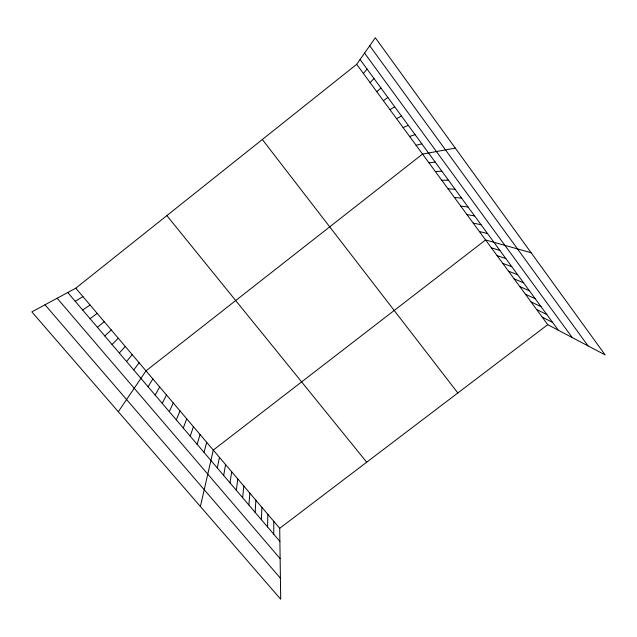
<?xml version="1.0" encoding="UTF-8"?>
<svg xmlns="http://www.w3.org/2000/svg" width="637" height="637" viewBox="0 0 637 637"><rect width="100%" height="100%" fill="white"/><g stroke="black" fill="none" stroke-linecap="round" stroke-linejoin="round"><path stroke-width="0.96" d="M273.743 534.188L273.783 521.321M267.572 526.95L267.835 514.322M261.377 519.681L261.871 507.299M255.158 512.387L255.875 500.244M248.908 505.053L249.863 493.157M242.641 497.696L243.828 486.055M236.343 490.315L237.76 478.913M230.021 482.894L231.677 471.746M223.675 475.449L225.57 464.556M217.305 467.972L219.439 457.334M200.384 506.495L213.276 450.088L485.577 239.958L531.099 252.714M204.047 452.413L206.675 442.317M197.151 444.331L200.05 434.514M190.232 436.21L193.393 426.671M183.281 428.056L186.713 418.804M176.298 419.863L180 410.897M169.291 411.637L173.256 402.958M162.244 403.372L166.488 394.988M155.165 395.075L159.688 386.985M148.063 386.739L152.856 378.943M118.315 411.717L146 370.869L422.546 154.074L455.312 148.126M356.68 64.321L375.336 37.766L605.15 354.905L547.748 324.663L356.68 64.321L75.779 288.187L31.85 311.883L280.702 599.234L279.707 528.296L75.779 288.187M133.754 369.954L139.113 362.764M126.556 361.498L132.201 354.618M363.393 73.478L367.055 69.043M119.318 353.009L125.25 346.44M370.089 82.595L374.015 78.542M112.048 344.49L118.275 338.231M104.755 335.922L111.268 329.982M376.746 91.672L380.942 88.002M97.421 327.322L104.237 321.693M279.707 528.296L547.748 324.663M90.056 318.675L97.166 313.372M383.378 100.702L387.829 97.413M82.659 309.996L90.072 305.012M389.979 109.699L394.693 106.785M75.222 301.277L82.937 296.619M396.548 118.649L401.525 116.109M403.094 127.567L408.317 125.393M409.607 136.437L415.085 134.63M416.088 145.276L421.821 143.827M428.972 162.825L435.198 162.101M435.374 171.552L441.839 171.17M441.744 180.231L448.456 180.207M448.09 188.87L455.041 189.197M454.404 197.478L461.594 198.147M460.694 206.046L468.115 207.057M466.953 214.581L474.613 215.927M473.187 223.077L481.078 224.75M479.398 231.534L487.512 233.54M491.342 247.809L499.894 250.452M497.083 255.636L505.842 258.582M502.808 263.431L511.774 266.672M508.501 271.187L517.674 274.73M514.178 278.918L523.55 282.756M519.824 286.618L529.403 290.751M525.453 294.286L535.231 298.713M531.059 301.93L541.036 306.636M536.649 309.534L546.817 314.535M542.206 317.115L552.574 322.394M45.004 304.789L280.407 578.205M57.139 298.243L280.129 558.633M67.753 292.518L279.89 541.402M166.862 215.601L366.713 462.199M262.348 139.503L457.836 392.973M360.072 59.496L558.307 330.229M364.563 53.094L572.225 337.554M369.723 45.745L588.07 345.907"/></g></svg>
